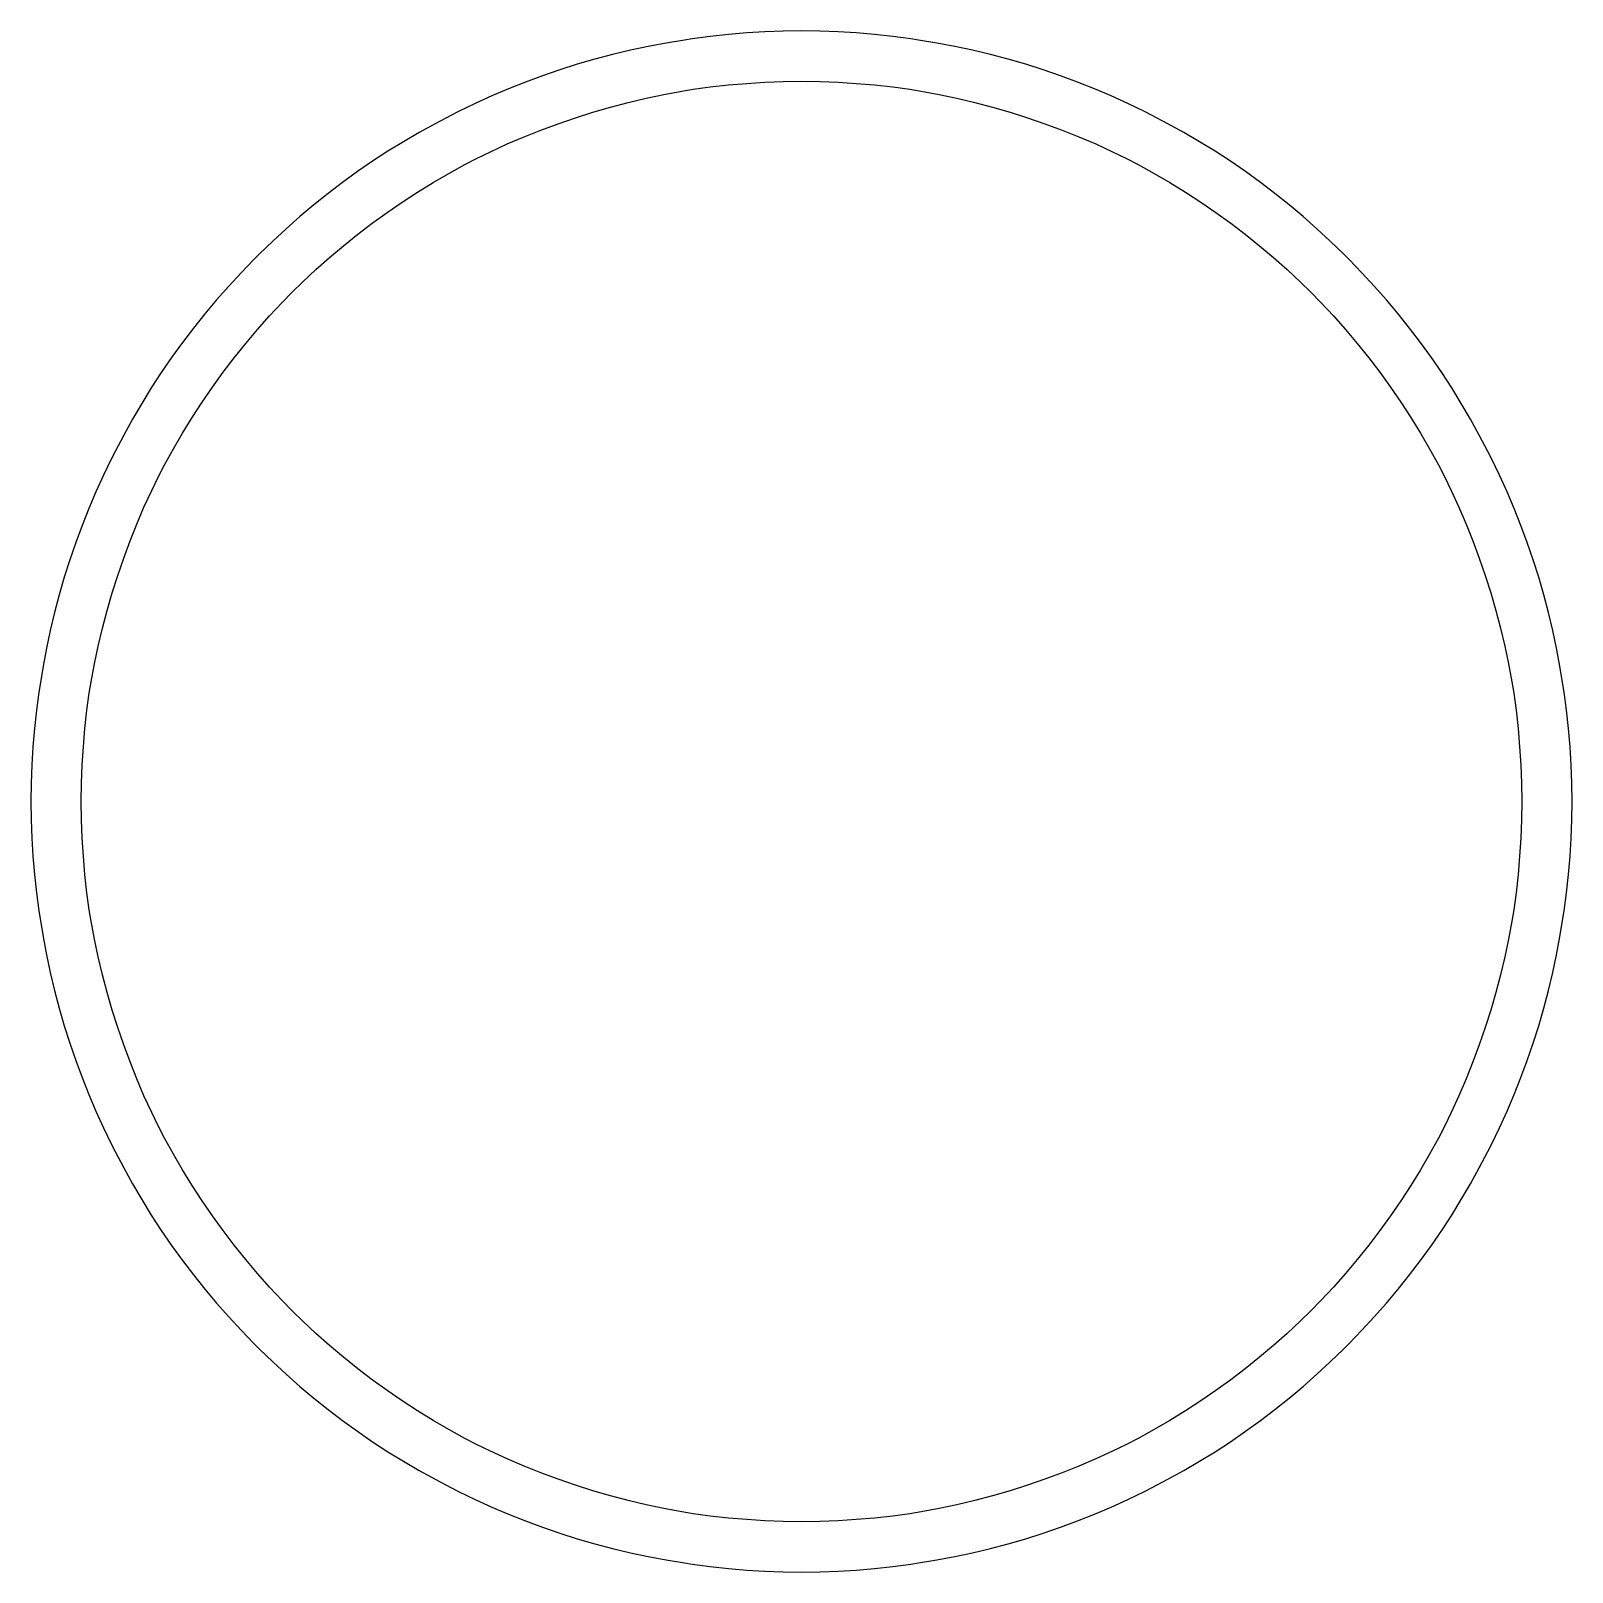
# Model space of a CAD drawing. Extents: x 9 to 70, y 0 to 129.
# Drawn here: x 38.088 to 41.965, y 90.659 to 94.536 of the extents above; entities that cross this region are included whole.
import ezdxf

# ---------------------------------------------------------------- set-up
doc = ezdxf.new("R2010")
doc.units = 0

msp = doc.modelspace()

# ---------------------------------------------------------------- linework, layer by layer
at = {"color": 34, "true_color": 0x008000}
for points in [[(39.98061, 94.53549, 0), (39.93464, 94.53372, 0), (39.88866, 94.53092, 0), (39.84268, 94.52686, 0), (39.79697, 94.52178, 0), (39.7515, 94.51568, 0), (39.73187, 94.51257, 0), (39.68641, 94.50521, 0), (39.6412, 94.49683, 0), (39.59624, 94.48743, 0), (39.55129, 94.47676, 0), (39.50683, 94.46508, 0), (39.46264, 94.45212, 0), (39.4187, 94.43815, 0), (39.37525, 94.42317, 0), (39.33208, 94.40716, 0), (39.2894, 94.39015, 0), (39.24725, 94.37211, 0), (39.20534, 94.35281, 0), (39.16393, 94.33274, 0), (39.14623, 94.32372, 0), (39.10534, 94.30239, 0), (39.06495, 94.28029, 0), (39.02532, 94.25717, 0), (38.98621, 94.23304, 0), (38.9476, 94.2079, 0), (38.9095, 94.18174, 0), (38.87242, 94.15481, 0), (38.83559, 94.12713, 0), (38.79978, 94.09817, 0), (38.76447, 94.06871, 0), (38.73017, 94.03823, 0), (38.69639, 94.00673, 0), (38.66337, 93.97473, 0), (38.64933, 93.96068, 0), (38.61733, 93.92766, 0), (38.58583, 93.89388, 0), (38.55534, 93.85959, 0), (38.52588, 93.82428, 0), (38.49693, 93.78847, 0), (38.46925, 93.75164, 0), (38.44232, 93.71455, 0), (38.41616, 93.67645, 0), (38.39101, 93.63784, 0), (38.36688, 93.59873, 0), (38.34377, 93.5591, 0), (38.34372, 93.559, 0), (38.32166, 93.51872, 0), (38.30034, 93.47782, 0), (38.29132, 93.46012, 0), (38.27125, 93.41872, 0), (38.25195, 93.37681, 0), (38.23391, 93.33465, 0), (38.21689, 93.29197, 0), (38.20089, 93.24879, 0), (38.18591, 93.20536, 0), (38.17194, 93.16142, 0), (38.15898, 93.11722, 0), (38.1473, 93.07277, 0), (38.13662, 93.02781, 0), (38.12722, 92.98286, 0), (38.11885, 92.93764, 0), (38.11148, 92.89218, 0), (38.10837, 92.87256, 0), (38.10228, 92.82709, 0), (38.0972, 92.78137, 0), (38.09314, 92.73539, 0), (38.09033, 92.68942, 0), (38.08856, 92.64345, 0), (38.08806, 92.59747, 0), (38.08856, 92.5515, 0), (38.09033, 92.50553, 0), (38.09314, 92.45955, 0), (38.0972, 92.41358, 0), (38.10228, 92.36786, 0), (38.10837, 92.32239, 0), (38.11148, 92.30277, 0), (38.11885, 92.2573, 0), (38.12722, 92.21209, 0), (38.13662, 92.16713, 0), (38.1473, 92.12217, 0), (38.15898, 92.07772, 0), (38.17194, 92.03353, 0), (38.18591, 91.98959, 0), (38.20089, 91.94615, 0), (38.21689, 91.90297, 0), (38.23391, 91.8603, 0), (38.25195, 91.81814, 0), (38.27125, 91.77623, 0), (38.29132, 91.73482, 0), (38.30034, 91.71712, 0), (38.32166, 91.67623, 0), (38.34377, 91.63584, 0), (38.36688, 91.59622, 0), (38.39101, 91.5571, 0), (38.41616, 91.51849, 0), (38.44232, 91.48039, 0), (38.46925, 91.44331, 0), (38.49693, 91.40648, 0), (38.52588, 91.37067, 0), (38.55534, 91.33536, 0), (38.58583, 91.30107, 0), (38.61733, 91.26729, 0), (38.64933, 91.23427, 0), (38.66337, 91.22022, 0), (38.69639, 91.18822, 0), (38.73017, 91.15672, 0), (38.76447, 91.12624, 0), (38.79978, 91.09678, 0), (38.83559, 91.06782, 0), (38.87242, 91.04013, 0), (38.9095, 91.01321, 0), (38.9476, 90.98705, 0), (38.98621, 90.9619, 0), (39.02532, 90.93777, 0), (39.06495, 90.91466, 0), (39.10534, 90.89256, 0), (39.14623, 90.87122, 0), (39.16393, 90.8622, 0), (39.20534, 90.84214, 0), (39.24725, 90.82283, 0), (39.2894, 90.8048, 0), (39.33208, 90.78778, 0), (39.37525, 90.77178, 0), (39.4187, 90.75679, 0), (39.46264, 90.74282, 0), (39.50683, 90.72987, 0), (39.55129, 90.71819, 0), (39.59624, 90.70752, 0), (39.6412, 90.69812, 0), (39.68641, 90.68974, 0), (39.73187, 90.68237, 0), (39.7515, 90.67926, 0), (39.79697, 90.67317, 0), (39.84268, 90.66809, 0), (39.88866, 90.66403, 0), (39.93464, 90.66123, 0), (39.98061, 90.65945, 0), (40.02659, 90.65894, 0), (40.07256, 90.65945, 0), (40.11853, 90.66123, 0), (40.16451, 90.66403, 0), (40.21047, 90.66809, 0), (40.2562, 90.67317, 0), (40.30167, 90.67926, 0), (40.32128, 90.68237, 0), (40.36676, 90.68974, 0), (40.41196, 90.69812, 0), (40.45693, 90.70752, 0), (40.50188, 90.71819, 0), (40.54632, 90.72987, 0), (40.59053, 90.74282, 0), (40.63447, 90.75679, 0), (40.6779, 90.77178, 0), (40.72108, 90.78778, 0), (40.76376, 90.8048, 0), (40.80592, 90.82283, 0), (40.84783, 90.84214, 0), (40.88923, 90.8622, 0), (40.90694, 90.87122, 0), (40.94783, 90.89256, 0), (40.98822, 90.91466, 0), (41.02783, 90.93777, 0), (41.06696, 90.9619, 0), (41.10555, 90.98705, 0), (41.14365, 91.01321, 0), (41.18075, 91.04013, 0), (41.21758, 91.06782, 0), (41.25339, 91.09678, 0), (41.2887, 91.12624, 0), (41.32298, 91.15672, 0), (41.35676, 91.18822, 0), (41.38979, 91.22022, 0), (41.40384, 91.23427, 0), (41.43584, 91.26729, 0), (41.46734, 91.30107, 0), (41.49781, 91.33536, 0), (41.52727, 91.37067, 0), (41.55624, 91.40648, 0), (41.58392, 91.44331, 0), (41.61085, 91.48039, 0), (41.637, 91.51849, 0), (41.66216, 91.5571, 0), (41.68629, 91.59622, 0), (41.7094, 91.63584, 0), (41.73149, 91.67623, 0), (41.75283, 91.71712, 0), (41.76185, 91.73482, 0), (41.78192, 91.77623, 0), (41.80122, 91.81814, 0), (41.81926, 91.8603, 0), (41.83628, 91.90297, 0), (41.85228, 91.94615, 0), (41.86726, 91.98959, 0), (41.88123, 92.03353, 0), (41.89419, 92.07772, 0), (41.90587, 92.12217, 0), (41.91654, 92.16713, 0), (41.92593, 92.21209, 0), (41.93432, 92.2573, 0), (41.94169, 92.30277, 0), (41.94479, 92.32239, 0), (41.95089, 92.36786, 0), (41.95597, 92.41358, 0), (41.96003, 92.45955, 0), (41.96283, 92.50553, 0), (41.96461, 92.5515, 0), (41.96511, 92.59747, 0), (41.96461, 92.64345, 0), (41.96283, 92.68942, 0), (41.96003, 92.73539, 0), (41.95597, 92.78137, 0), (41.95089, 92.82709, 0), (41.94479, 92.87256, 0), (41.94169, 92.89218, 0), (41.93432, 92.93764, 0), (41.92593, 92.98286, 0), (41.91654, 93.02781, 0), (41.90587, 93.07277, 0), (41.89419, 93.11722, 0), (41.88123, 93.16142, 0), (41.86726, 93.20536, 0), (41.85228, 93.24879, 0), (41.83628, 93.29197, 0), (41.81926, 93.33465, 0), (41.80122, 93.37681, 0), (41.78192, 93.41872, 0), (41.76185, 93.46012, 0), (41.75283, 93.47782, 0), (41.73149, 93.51872, 0), (41.70945, 93.559, 0), (41.7094, 93.5591, 0), (41.68629, 93.59873, 0), (41.66216, 93.63784, 0), (41.637, 93.67645, 0), (41.61085, 93.71455, 0), (41.58392, 93.75164, 0), (41.55624, 93.78847, 0), (41.52727, 93.82428, 0), (41.49781, 93.85959, 0), (41.46734, 93.89388, 0), (41.43584, 93.92766, 0), (41.40384, 93.96068, 0), (41.38979, 93.97473, 0), (41.35676, 94.00673, 0), (41.32298, 94.03823, 0), (41.2887, 94.06871, 0), (41.25339, 94.09817, 0), (41.21758, 94.12713, 0), (41.18075, 94.15481, 0), (41.14365, 94.18174, 0), (41.10555, 94.2079, 0), (41.06696, 94.23304, 0), (41.02783, 94.25717, 0), (40.98822, 94.28029, 0), (40.94783, 94.30239, 0), (40.90694, 94.32372, 0), (40.88923, 94.33274, 0), (40.84783, 94.35281, 0), (40.80592, 94.37211, 0), (40.76376, 94.39015, 0), (40.72108, 94.40716, 0), (40.6779, 94.42317, 0), (40.63447, 94.43815, 0), (40.59053, 94.45212, 0), (40.54632, 94.46508, 0), (40.50188, 94.47676, 0), (40.45693, 94.48743, 0), (40.41196, 94.49683, 0), (40.36676, 94.50521, 0), (40.32128, 94.51257, 0), (40.30167, 94.51568, 0), (40.2562, 94.52178, 0), (40.21047, 94.52686, 0), (40.16451, 94.53092, 0), (40.11853, 94.53372, 0), (40.07256, 94.53549, 0), (40.02659, 94.536, 0), (39.98061, 94.53549, 0)], [(40.11853, 90.78823, 0), (40.07256, 90.78645, 0), (40.02659, 90.78595, 0), (39.98061, 90.78645, 0), (39.93464, 90.78823, 0), (39.88866, 90.79103, 0), (39.84268, 90.79509, 0), (39.79697, 90.80017, 0), (39.75393, 90.80594, 0), (39.72566, 90.81052, 0), (39.68045, 90.81891, 0), (39.63548, 90.8283, 0), (39.59053, 90.83897, 0), (39.54608, 90.85066, 0), (39.50189, 90.86361, 0), (39.45794, 90.87758, 0), (39.41451, 90.89257, 0), (39.37133, 90.90857, 0), (39.32866, 90.92559, 0), (39.28649, 90.94362, 0), (39.24458, 90.96292, 0), (39.209, 90.98017, 0), (39.17998, 90.99531, 0), (39.1396, 91.0174, 0), (39.09998, 91.04052, 0), (39.06086, 91.06465, 0), (39.02226, 91.08979, 0), (38.98416, 91.11596, 0), (38.94706, 91.14288, 0), (38.91024, 91.17057, 0), (38.87442, 91.19952, 0), (38.83912, 91.22899, 0), (38.80483, 91.25947, 0), (38.77105, 91.29096, 0), (38.74516, 91.31605, 0), (38.72007, 91.34194, 0), (38.68858, 91.37572, 0), (38.65809, 91.41001, 0), (38.62863, 91.44532, 0), (38.59968, 91.48113, 0), (38.57199, 91.51796, 0), (38.54507, 91.55504, 0), (38.51891, 91.59314, 0), (38.49376, 91.63175, 0), (38.46963, 91.67087, 0), (38.44652, 91.71049, 0), (38.42442, 91.75088, 0), (38.40928, 91.77989, 0), (38.39204, 91.81547, 0), (38.37272, 91.85738, 0), (38.3547, 91.89955, 0), (38.33768, 91.94222, 0), (38.32168, 91.9854, 0), (38.30669, 92.02883, 0), (38.29272, 92.07277, 0), (38.27977, 92.11697, 0), (38.26807, 92.16142, 0), (38.25742, 92.20638, 0), (38.24801, 92.25134, 0), (38.23964, 92.29655, 0), (38.23504, 92.32492, 0), (38.22928, 92.36786, 0), (38.2242, 92.41358, 0), (38.22014, 92.45955, 0), (38.21734, 92.50553, 0), (38.21557, 92.5515, 0), (38.21506, 92.59747, 0), (38.21557, 92.64345, 0), (38.21734, 92.68942, 0), (38.22014, 92.73539, 0), (38.2242, 92.78137, 0), (38.22928, 92.82709, 0), (38.23504, 92.86999, 0), (38.23964, 92.8984, 0), (38.24801, 92.94361, 0), (38.25742, 92.98857, 0), (38.26807, 93.03353, 0), (38.27977, 93.07798, 0), (38.29272, 93.12217, 0), (38.30669, 93.16611, 0), (38.32168, 93.20955, 0), (38.33768, 93.25273, 0), (38.3547, 93.2954, 0), (38.37272, 93.33756, 0), (38.39204, 93.37947, 0), (38.40924, 93.41498, 0), (38.42442, 93.44407, 0), (38.44652, 93.48445, 0), (38.46963, 93.52408, 0), (38.49376, 93.56319, 0), (38.51891, 93.6018, 0), (38.54507, 93.6399, 0), (38.57199, 93.67699, 0), (38.59968, 93.71382, 0), (38.62863, 93.74963, 0), (38.65809, 93.78494, 0), (38.68858, 93.81923, 0), (38.72007, 93.85301, 0), (38.74513, 93.87886, 0), (38.77105, 93.90398, 0), (38.80483, 93.93548, 0), (38.83912, 93.96596, 0), (38.87442, 93.99542, 0), (38.91024, 94.02438, 0), (38.94706, 94.05207, 0), (38.98416, 94.07899, 0), (39.02226, 94.10515, 0), (39.06086, 94.1303, 0), (39.09998, 94.15443, 0), (39.1396, 94.17754, 0), (39.17998, 94.19964, 0), (39.20896, 94.21476, 0), (39.24458, 94.23202, 0), (39.28649, 94.25133, 0), (39.32866, 94.26936, 0), (39.37133, 94.28638, 0), (39.41451, 94.30238, 0), (39.45794, 94.31737, 0), (39.50189, 94.33134, 0), (39.54608, 94.34429, 0), (39.59053, 94.35597, 0), (39.63548, 94.36664, 0), (39.68045, 94.37604, 0), (39.72566, 94.38442, 0), (39.75407, 94.38902, 0), (39.79697, 94.39478, 0), (39.84268, 94.39986, 0), (39.88866, 94.40392, 0), (39.93464, 94.40672, 0), (39.98061, 94.40849, 0), (40.02659, 94.409, 0), (40.07256, 94.40849, 0), (40.11853, 94.40672, 0), (40.16451, 94.40392, 0), (40.21047, 94.39986, 0), (40.2562, 94.39478, 0), (40.29908, 94.38903, 0), (40.3275, 94.38442, 0), (40.37272, 94.37604, 0), (40.41767, 94.36664, 0), (40.46264, 94.35597, 0), (40.50709, 94.34429, 0), (40.55128, 94.33134, 0), (40.59523, 94.31737, 0), (40.63866, 94.30238, 0), (40.68184, 94.28638, 0), (40.72451, 94.26936, 0), (40.76668, 94.25133, 0), (40.80859, 94.23202, 0), (40.84417, 94.21478, 0), (40.87318, 94.19964, 0), (40.91357, 94.17754, 0), (40.95319, 94.15443, 0), (40.99231, 94.1303, 0), (41.03091, 94.10515, 0), (41.06901, 94.07899, 0), (41.1061, 94.05207, 0), (41.14293, 94.02438, 0), (41.17874, 93.99542, 0), (41.21405, 93.96596, 0), (41.24834, 93.93548, 0), (41.28212, 93.90398, 0), (41.30804, 93.87886, 0), (41.3331, 93.85301, 0), (41.36459, 93.81923, 0), (41.39506, 93.78494, 0), (41.42454, 93.74963, 0), (41.45349, 93.71382, 0), (41.48118, 93.67699, 0), (41.5081, 93.6399, 0), (41.53426, 93.6018, 0), (41.55941, 93.56319, 0), (41.58354, 93.52408, 0), (41.60665, 93.48445, 0), (41.62874, 93.44407, 0), (41.64397, 93.4149, 0), (41.66113, 93.37947, 0), (41.68043, 93.33756, 0), (41.69847, 93.2954, 0), (41.71549, 93.25273, 0), (41.73149, 93.20955, 0), (41.74648, 93.16611, 0), (41.76045, 93.12217, 0), (41.7734, 93.07798, 0), (41.78508, 93.03353, 0), (41.79575, 92.98857, 0), (41.80514, 92.94361, 0), (41.81353, 92.8984, 0), (41.81813, 92.86999, 0), (41.82389, 92.82709, 0), (41.82897, 92.78137, 0), (41.83303, 92.73539, 0), (41.83583, 92.68942, 0), (41.83761, 92.64345, 0), (41.83811, 92.59747, 0), (41.83761, 92.5515, 0), (41.83583, 92.50553, 0), (41.83303, 92.45955, 0), (41.82897, 92.41358, 0), (41.82389, 92.36786, 0), (41.81813, 92.32492, 0), (41.81353, 92.29655, 0), (41.80514, 92.25134, 0), (41.79575, 92.20638, 0), (41.78508, 92.16142, 0), (41.7734, 92.11697, 0), (41.76045, 92.07277, 0), (41.74648, 92.02883, 0), (41.73149, 91.9854, 0), (41.71549, 91.94222, 0), (41.69847, 91.89955, 0), (41.68043, 91.85738, 0), (41.66113, 91.81547, 0), (41.64393, 91.77997, 0), (41.62874, 91.75088, 0), (41.60665, 91.71049, 0), (41.58354, 91.67087, 0), (41.55941, 91.63175, 0), (41.53426, 91.59314, 0), (41.5081, 91.55504, 0), (41.48118, 91.51796, 0), (41.45349, 91.48113, 0), (41.42454, 91.44532, 0), (41.39506, 91.41001, 0), (41.36459, 91.37572, 0), (41.3331, 91.34194, 0), (41.30801, 91.31605, 0), (41.28212, 91.29096, 0), (41.24834, 91.25947, 0), (41.21405, 91.22899, 0), (41.17874, 91.19952, 0), (41.14293, 91.17057, 0), (41.1061, 91.14288, 0), (41.06901, 91.11596, 0), (41.03091, 91.08979, 0), (40.99231, 91.06465, 0), (40.95319, 91.04052, 0), (40.91357, 91.0174, 0), (40.87318, 90.99531, 0), (40.84413, 90.98015, 0), (40.80859, 90.96292, 0), (40.76668, 90.94362, 0), (40.72451, 90.92559, 0), (40.68184, 90.90857, 0), (40.63866, 90.89257, 0), (40.59523, 90.87758, 0), (40.55128, 90.86361, 0), (40.50709, 90.85066, 0), (40.46264, 90.83897, 0), (40.41767, 90.8283, 0), (40.37272, 90.81891, 0), (40.3275, 90.81052, 0), (40.29922, 90.80594, 0), (40.2562, 90.80017, 0), (40.21047, 90.79509, 0), (40.16451, 90.79103, 0), (40.11853, 90.78823, 0)]]:
    msp.add_polyline3d(points, close=True, dxfattribs=at)

doc.saveas('drawing.dxf')
